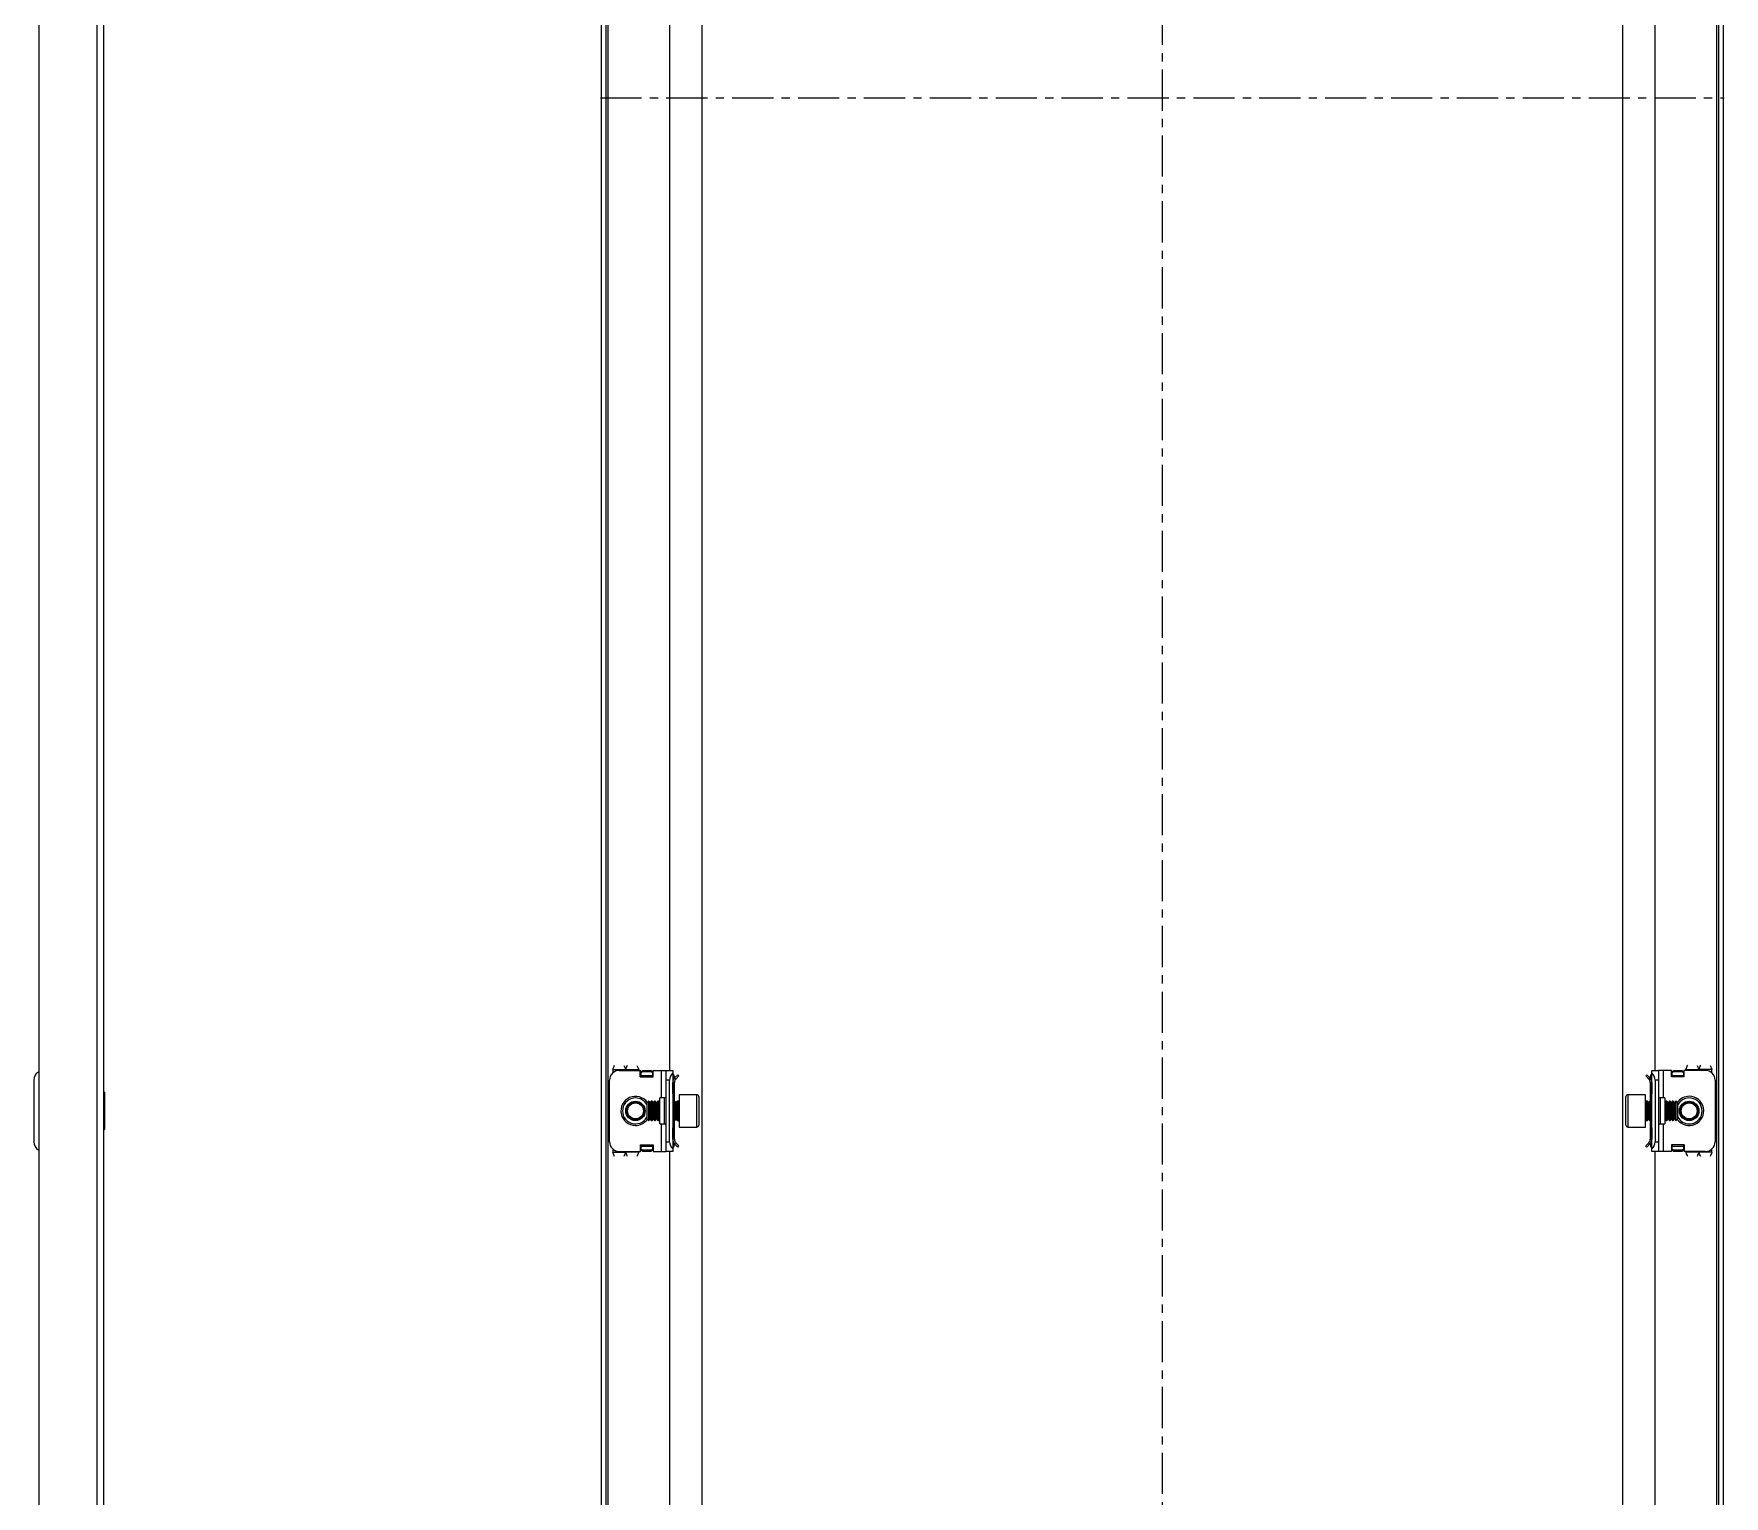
# Model space of a CAD drawing. Header units: millimetres. Extents: x 171 to 1290, y -693 to 1285.
# Drawn here: x 768 to 1290, y -142 to 309 of the extents above; entities that cross this region are included whole.
import ezdxf

# ---------------------------------------------------------------- set-up
doc = ezdxf.new("R2010")
doc.units = ezdxf.units.MM
doc.linetypes.add('CENTERX2', pattern=[20.32, 12.7, -2.54, 2.54, -2.54])
doc.layers.add('FORMAT', color=7, linetype='Continuous')

msp = doc.modelspace()

# ---------------------------------------------------------------- linework, layer by layer
at = {"color": 7, "linetype": 'Continuous', "lineweight": 25}
for p, q in [((769.88, 1170.09), (769.88, -590.91)), ((789.88, 1167.99), (789.88, -588.81)), ((943.44, -590.91), (943.44, 1170.09)), ((944.94, -590.91), (944.94, 1170.09)), ((1287.94, 1170.09), (1287.94, -590.91)), ((1289.44, 1170.09), (1289.44, -590.91)), ((974.44, 1139.09), (974.44, -559.91)), ((1258.44, -559.91), (1258.44, 1139.09)), ((964.44, 589.59), (964.44, -10.41)), ((1268.44, -10.41), (1268.44, 589.59)), ((946.94, -10.16), (946.94, -11.17)), ((948.94, -10.41), (955.44, -10.41)), ((954.94, -10.16), (954.94, -10.41)), ((955.44, -12.41), (955.44, -10.41)), ((959.44, -12.41), (959.44, -10.41)), ((959.44, -10.41), (961.94, -10.41)), ((961.94, -10.41), (963.44, -10.41)), ((963.44, -10.41), (965.44, -10.41)), ((963.44, -13.41), (963.44, -10.41)), ((965.44, -10.41), (965.44, -11.17)), ((1267.44, -10.41), (1269.44, -10.41)), ((1267.44, -11.17), (1267.44, -10.41)), ((1269.44, -10.41), (1269.44, -13.41)), ((1270.94, -10.41), (1269.44, -10.41)), ((1273.44, -10.41), (1270.94, -10.41)), ((1273.44, -12.41), (1273.44, -10.41)), ((1277.44, -12.41), (1277.44, -10.41)), ((1283.94, -10.41), (1277.44, -10.41)), ((1277.94, -10.41), (1277.94, -10.16)), ((1285.94, -11.17), (1285.94, -10.16)), ((768.38, -13.41), (768.38, -32.41)), ((945.94, -32.41), (945.94, -13.41)), ((955.64, -10.53), (955.44, -10.53)), ((955.44, -12.41), (959.44, -12.41)), ((955.64, -12.41), (955.64, -10.53)), ((955.69, -10.79), (956.19, -10.43)), ((956.19, -10.79), (955.69, -11.14)), ((955.69, -11.14), (955.69, -10.79)), ((955.69, -12.06), (955.69, -11.14)), ((955.69, -12.41), (955.69, -12.06)), ((956.19, -10.43), (956.19, -10.79)), ((956.19, -10.43), (958.69, -10.43)), ((956.19, -10.79), (958.69, -10.79)), ((958.69, -10.79), (958.69, -10.43)), ((958.69, -10.43), (959.19, -10.79)), ((959.19, -11.14), (958.69, -10.79)), ((959.19, -10.79), (959.19, -11.14)), ((959.19, -11.14), (959.19, -12.06)), ((959.19, -12.06), (959.19, -12.41)), ((963.44, -32.41), (963.44, -13.41)), ((964.44, -32.41), (964.44, -13.41)), ((965.44, -11.17), (965.44, -34.65)), ((965.44, -11.5), (965.65, -11.7)), ((965.94, -14.16), (965.44, -14.16)), ((965.44, -17.66), (965.44, -14.16)), ((965.94, -12.41), (965.94, -12.87)), ((965.94, -17.66), (965.94, -14.16)), ((966.02, -12.75), (967, -11.77)), ((966.38, -13.1), (966.02, -12.75)), ((966.38, -13.1), (967.35, -12.12)), ((967, -11.77), (967.35, -12.12)), ((1265.88, -11.77), (1265.52, -12.12)), ((1266.5, -13.1), (1265.52, -12.12)), ((1266.85, -12.75), (1265.88, -11.77)), ((1266.5, -13.1), (1266.85, -12.75)), ((1266.94, -12.41), (1266.94, -12.8)), ((1266.94, -14.16), (1267.44, -14.16)), ((1266.94, -14.16), (1266.94, -17.66)), ((1267.23, -11.7), (1267.44, -11.5)), ((1267.44, -34.65), (1267.44, -11.17)), ((1267.44, -14.16), (1267.44, -17.66)), ((1268.44, -13.41), (1268.44, -32.41)), ((1269.44, -13.41), (1269.44, -32.41)), ((1277.44, -12.41), (1273.44, -12.41)), ((1273.69, -10.79), (1274.19, -10.43)), ((1274.19, -10.79), (1273.69, -11.14)), ((1273.69, -11.14), (1273.69, -10.79)), ((1273.69, -12.06), (1273.69, -11.14)), ((1273.69, -12.41), (1273.69, -12.06)), ((1274.19, -10.43), (1274.19, -10.79)), ((1274.19, -10.43), (1276.69, -10.43)), ((1274.19, -10.79), (1276.69, -10.79)), ((1276.69, -10.79), (1276.69, -10.43)), ((1276.69, -10.43), (1277.19, -10.79)), ((1277.19, -11.14), (1276.69, -10.79)), ((1277.19, -10.79), (1277.19, -11.14)), ((1277.19, -11.14), (1277.19, -12.06)), ((1277.19, -12.06), (1277.19, -12.41)), ((1277.24, -10.53), (1277.24, -12.41)), ((1277.44, -10.53), (1277.24, -10.53)), ((1286.94, -13.41), (1286.94, -32.41)), ((790.13, -17.12), (789.88, -17.12)), ((790.13, -17.12), (790.13, -28.69)), ((957.99, -19.91), (957.44, -20.46)), ((957.44, -20.46), (957.44, -25.36)), ((958.05, -19.91), (957.99, -19.91)), ((957.99, -19.91), (957.99, -25.91)), ((958.44, -20.46), (958.05, -19.91)), ((958.05, -19.91), (958.05, -25.44)), ((958.83, -19.91), (958.44, -20.46)), ((958.44, -20.46), (958.44, -24.97)), ((959.05, -19.91), (958.83, -19.91)), ((958.83, -19.91), (958.83, -25.44)), ((959.44, -20.46), (959.05, -19.91)), ((959.05, -19.91), (959.05, -25.44)), ((959.83, -19.91), (959.44, -20.46)), ((959.44, -20.46), (959.44, -24.97)), ((960.05, -19.91), (959.83, -19.91)), ((959.83, -19.91), (959.83, -25.44)), ((960.44, -20.46), (960.05, -19.91)), ((960.05, -19.91), (960.05, -25.44)), ((960.83, -19.91), (960.44, -20.46)), ((960.44, -20.46), (960.44, -24.97)), ((961.05, -19.91), (960.83, -19.91)), ((960.83, -19.91), (960.83, -25.44)), ((961.44, -20.46), (961.05, -19.91)), ((961.05, -19.91), (961.05, -25.44)), ((962.94, -18.91), (961.44, -18.91)), ((961.44, -26.91), (961.44, -18.91)), ((965.94, -17.66), (965.44, -17.66)), ((965.83, -19.91), (965.44, -20.46)), ((966.05, -19.91), (965.83, -19.91)), ((965.83, -19.91), (965.83, -25.44)), ((965.94, -19.91), (965.94, -17.66)), ((966.44, -20.46), (966.05, -19.91)), ((966.05, -19.91), (966.05, -25.44)), ((966.83, -19.91), (966.44, -20.46)), ((966.44, -20.46), (966.44, -24.97)), ((967.19, -19.91), (966.83, -19.91)), ((966.83, -19.91), (966.83, -25.44)), ((972.84, -17.91), (967.44, -17.91)), ((967.44, -17.91), (967.44, -27.91)), ((973.44, -18.51), (973.44, -27.31)), ((1259.44, -20.54), (1259.44, -18.51)), ((1259.44, -27.31), (1259.44, -20.54)), ((1265.44, -17.91), (1260.04, -17.91)), ((1265.44, -20.22), (1265.44, -17.91)), ((1265.44, -27.91), (1265.44, -20.22)), ((1266.05, -19.91), (1265.69, -19.91)), ((1266.44, -20.46), (1266.05, -19.91)), ((1266.05, -25.44), (1266.05, -19.91)), ((1266.83, -19.91), (1266.44, -20.46)), ((1266.44, -24.97), (1266.44, -20.46)), ((1267.05, -19.91), (1266.83, -19.91)), ((1266.83, -25.44), (1266.83, -19.91)), ((1267.44, -17.66), (1266.94, -17.66)), ((1266.94, -17.66), (1266.94, -19.91)), ((1267.44, -20.46), (1267.05, -19.91)), ((1267.05, -25.44), (1267.05, -19.91)), ((1271.44, -18.91), (1269.94, -18.91)), ((1271.44, -18.91), (1271.44, -26.91)), ((1271.83, -19.91), (1271.44, -20.46)), ((1272.05, -19.91), (1271.83, -19.91)), ((1271.83, -25.44), (1271.83, -19.91)), ((1272.44, -20.46), (1272.05, -19.91)), ((1272.05, -25.44), (1272.05, -19.91)), ((1272.83, -19.91), (1272.44, -20.46)), ((1272.44, -24.97), (1272.44, -20.46)), ((1273.05, -19.91), (1272.83, -19.91)), ((1272.83, -25.44), (1272.83, -19.91)), ((1273.44, -20.46), (1273.05, -19.91)), ((1273.05, -25.44), (1273.05, -19.91)), ((1273.83, -19.91), (1273.44, -20.46)), ((1273.44, -24.97), (1273.44, -20.46)), ((1274.05, -19.91), (1273.83, -19.91)), ((1273.83, -25.44), (1273.83, -19.91)), ((1274.44, -20.46), (1274.05, -19.91)), ((1274.05, -25.44), (1274.05, -19.91)), ((1274.83, -19.91), (1274.44, -20.46)), ((1274.44, -24.97), (1274.44, -20.46)), ((1274.88, -19.91), (1274.83, -19.91)), ((1274.83, -25.44), (1274.83, -19.91)), ((1275.44, -20.46), (1274.88, -19.91)), ((1274.88, -21.29), (1274.88, -19.91)), ((1275.44, -21.59), (1275.44, -20.46)), ((957.44, -25.36), (957.99, -25.91)), ((957.99, -25.91), (958.05, -25.91)), ((958.05, -25.91), (958.44, -25.36)), ((958.05, -25.44), (958.05, -25.91)), ((958.44, -24.97), (958.44, -25.36)), ((958.44, -25.36), (958.83, -25.91)), ((958.83, -25.44), (958.83, -25.91)), ((958.83, -25.91), (959.05, -25.91)), ((959.05, -25.91), (959.44, -25.36)), ((959.05, -25.44), (959.05, -25.91)), ((959.44, -24.97), (959.44, -25.36)), ((959.44, -25.36), (959.83, -25.91)), ((959.83, -25.44), (959.83, -25.91)), ((959.83, -25.91), (960.05, -25.91)), ((960.05, -25.91), (960.44, -25.36)), ((960.05, -25.44), (960.05, -25.91)), ((960.44, -24.97), (960.44, -25.36)), ((960.44, -25.36), (960.83, -25.91)), ((960.83, -25.44), (960.83, -25.91)), ((960.83, -25.91), (961.05, -25.91)), ((961.05, -25.91), (961.44, -25.36)), ((961.05, -25.44), (961.05, -25.91)), ((965.44, -25.36), (965.83, -25.91)), ((965.83, -25.44), (965.83, -25.91)), ((965.83, -25.91), (966.05, -25.91)), ((965.94, -28.16), (965.94, -25.91)), ((966.05, -25.91), (966.44, -25.36)), ((966.05, -25.44), (966.05, -25.91)), ((966.44, -24.97), (966.44, -25.36)), ((966.44, -25.36), (966.83, -25.91)), ((966.83, -25.44), (966.83, -25.91)), ((966.83, -25.91), (967.19, -25.91)), ((1265.69, -25.91), (1266.05, -25.91)), ((1266.05, -25.91), (1266.44, -25.36)), ((1266.05, -25.91), (1266.05, -25.44)), ((1266.44, -25.36), (1266.44, -24.97)), ((1266.44, -25.36), (1266.83, -25.91)), ((1266.83, -25.91), (1266.83, -25.44)), ((1266.83, -25.91), (1267.05, -25.91)), ((1266.94, -25.91), (1266.94, -28.16)), ((1267.05, -25.91), (1267.44, -25.36)), ((1267.05, -25.91), (1267.05, -25.44)), ((1271.44, -25.36), (1271.83, -25.91)), ((1271.83, -25.91), (1271.83, -25.44)), ((1271.83, -25.91), (1272.05, -25.91)), ((1272.05, -25.91), (1272.44, -25.36)), ((1272.05, -25.91), (1272.05, -25.44)), ((1272.44, -25.36), (1272.44, -24.97)), ((1272.44, -25.36), (1272.83, -25.91)), ((1272.83, -25.91), (1272.83, -25.44)), ((1272.83, -25.91), (1273.05, -25.91)), ((1273.05, -25.91), (1273.44, -25.36)), ((1273.05, -25.91), (1273.05, -25.44)), ((1273.44, -25.36), (1273.44, -24.97)), ((1273.44, -25.36), (1273.83, -25.91)), ((1273.83, -25.91), (1273.83, -25.44)), ((1273.83, -25.91), (1274.05, -25.91)), ((1274.05, -25.91), (1274.44, -25.36)), ((1274.05, -25.91), (1274.05, -25.44)), ((1274.44, -25.36), (1274.44, -24.97)), ((1274.44, -25.36), (1274.83, -25.91)), ((1274.83, -25.91), (1274.83, -25.44)), ((1274.83, -25.91), (1274.88, -25.91)), ((1274.88, -25.91), (1274.88, -21.29)), ((1274.88, -25.91), (1275.44, -25.36)), ((1275.44, -25.36), (1275.44, -21.59)), ((789.88, -28.69), (790.13, -28.69)), ((961.44, -26.91), (962.94, -26.91)), ((965.44, -28.16), (965.94, -28.16)), ((965.44, -31.66), (965.44, -28.16)), ((965.94, -31.66), (965.94, -28.16)), ((967.44, -27.91), (972.84, -27.91)), ((1260.04, -27.91), (1265.44, -27.91)), ((1266.94, -28.16), (1267.44, -28.16)), ((1266.94, -28.16), (1266.94, -31.66)), ((1267.44, -28.16), (1267.44, -31.66)), ((1269.94, -26.91), (1271.44, -26.91)), ((946.94, -34.65), (946.94, -35.66)), ((948.94, -35.41), (955.44, -35.41)), ((954.94, -35.41), (954.94, -35.66)), ((955.44, -33.41), (955.44, -35.41)), ((955.44, -33.41), (959.44, -33.41)), ((955.44, -35.29), (955.64, -35.29)), ((955.64, -35.29), (955.64, -33.41)), ((955.69, -33.76), (955.69, -33.41)), ((955.69, -34.68), (955.69, -33.76)), ((955.69, -35.03), (955.69, -34.68)), ((955.69, -34.68), (956.19, -35.03)), ((956.19, -35.38), (955.69, -35.03)), ((956.19, -35.03), (956.19, -35.38)), ((958.69, -35.03), (956.19, -35.03)), ((958.69, -35.38), (956.19, -35.38)), ((958.69, -35.03), (959.19, -34.68)), ((958.69, -35.38), (958.69, -35.03)), ((959.19, -35.03), (958.69, -35.38)), ((959.19, -33.41), (959.19, -33.76)), ((959.19, -33.76), (959.19, -34.68)), ((959.19, -34.68), (959.19, -35.03)), ((959.44, -33.41), (959.44, -35.41)), ((959.44, -35.41), (961.94, -35.41)), ((961.94, -35.41), (963.44, -35.41)), ((963.44, -35.41), (963.44, -32.41)), ((965.44, -35.41), (963.44, -35.41)), ((964.44, -35.41), (964.44, -510.41)), ((965.94, -31.66), (965.44, -31.66)), ((965.65, -34.12), (965.44, -34.32)), ((965.44, -34.65), (965.44, -35.41)), ((965.94, -33.41), (965.94, -33.02)), ((966.38, -32.72), (966.02, -33.07)), ((966.02, -33.07), (967, -34.05)), ((966.38, -32.72), (967.35, -33.7)), ((967, -34.05), (967.35, -33.7)), ((1266.5, -32.72), (1265.52, -33.7)), ((1265.88, -34.05), (1265.52, -33.7)), ((1266.85, -33.07), (1265.88, -34.05)), ((1266.5, -32.72), (1266.85, -33.07)), ((1266.94, -31.66), (1267.44, -31.66)), ((1266.94, -33.41), (1266.94, -32.95)), ((1267.44, -34.32), (1267.23, -34.12)), ((1267.44, -35.41), (1267.44, -34.65)), ((1269.44, -35.41), (1267.44, -35.41)), ((1268.44, -510.41), (1268.44, -35.41)), ((1269.44, -32.41), (1269.44, -35.41)), ((1270.94, -35.41), (1269.44, -35.41)), ((1273.44, -35.41), (1270.94, -35.41)), ((1277.44, -33.41), (1273.44, -33.41)), ((1273.44, -33.41), (1273.44, -35.41)), ((1273.69, -33.76), (1273.69, -33.41)), ((1273.69, -34.68), (1273.69, -33.76)), ((1273.69, -34.68), (1274.19, -35.03)), ((1273.69, -35.03), (1273.69, -34.68)), ((1274.19, -35.38), (1273.69, -35.03)), ((1276.69, -35.03), (1274.19, -35.03)), ((1274.19, -35.03), (1274.19, -35.38)), ((1276.69, -35.38), (1274.19, -35.38)), ((1276.69, -35.03), (1277.19, -34.68)), ((1276.69, -35.38), (1276.69, -35.03)), ((1277.19, -35.03), (1276.69, -35.38)), ((1277.19, -33.41), (1277.19, -33.76)), ((1277.19, -33.76), (1277.19, -34.68)), ((1277.19, -34.68), (1277.19, -35.03)), ((1277.24, -33.41), (1277.24, -35.29)), ((1277.24, -35.29), (1277.44, -35.29)), ((1277.44, -33.41), (1277.44, -35.41)), ((1283.94, -35.41), (1277.44, -35.41)), ((1277.94, -35.66), (1277.94, -35.41)), ((1285.94, -35.66), (1285.94, -34.65))]:
    msp.add_line(p, q, dxfattribs=at)
at = {"color": 8, "linetype": 'Continuous', "lineweight": 18}
for p, q in [((787.78, 1170.09), (787.78, -590.91)), ((945.54, -588.81), (945.54, 1167.99)), ((1287.34, 1167.99), (1287.34, -588.81)), ((946.94, -10.16), (950.94, -10.16)), ((950.94, -10.16), (954.94, -10.16)), ((961.94, -18.91), (961.94, -10.41)), ((1270.94, -10.41), (1270.94, -18.91)), ((1277.94, -10.16), (1281.94, -10.16)), ((1285.94, -10.16), (1281.94, -10.16)), ((959.19, -12.06), (955.69, -12.06)), ((964.44, -13.41), (963.44, -13.41)), ((965.44, -11.91), (965.65, -11.7)), ((965.44, -12.41), (965.94, -12.41)), ((1267.44, -12.41), (1266.94, -12.41)), ((1267.44, -11.91), (1267.23, -11.7)), ((1269.44, -13.41), (1268.44, -13.41)), ((1277.19, -12.06), (1273.69, -12.06)), ((962.94, -26.91), (962.94, -18.91)), ((967.19, -21.29), (967.19, -19.91)), ((972.84, -27.91), (972.84, -17.91)), ((1260.04, -17.91), (1260.04, -20.22)), ((1260.04, -20.22), (1260.04, -27.91)), ((1265.69, -19.91), (1265.69, -25.91)), ((1269.94, -18.91), (1269.94, -26.91)), ((967.19, -25.91), (967.19, -21.29)), ((961.94, -35.41), (961.94, -26.91)), ((1270.94, -26.91), (1270.94, -35.41)), ((946.94, -35.66), (950.94, -35.66)), ((954.94, -35.66), (950.94, -35.66)), ((955.69, -33.76), (959.19, -33.76)), ((963.44, -32.41), (964.44, -32.41)), ((965.44, -33.41), (965.94, -33.41)), ((965.44, -33.91), (965.65, -34.12)), ((1267.44, -33.41), (1266.94, -33.41)), ((1267.44, -33.91), (1267.23, -34.12)), ((1268.44, -32.41), (1269.44, -32.41)), ((1273.69, -33.76), (1277.19, -33.76)), ((1281.94, -35.66), (1277.94, -35.66)), ((1285.94, -35.66), (1281.94, -35.66))]:
    msp.add_line(p, q, dxfattribs=at)
at = {"color": 7, "linetype": 'Continuous', "lineweight": 25}
for centre, radius in [((953.94, -22.91), 3), ((953.94, -22.91), 2.76), ((953.94, -22.91), 2.45), ((1278.94, -22.91), 3), ((1278.94, -22.91), 2.76), ((1278.94, -22.91), 2.45)]:
    msp.add_circle(centre, radius, dxfattribs=at)
for centre, radius, start, end in [((948.94, -13.41), 3, 90, 180), ((1283.94, -13.41), 3, 360, 90), ((771.38, -13.41), 3, 120, 180), ((967.44, -13.41), 3, 131.8103, 180), ((964.94, -12.41), 1, 360, 45), ((1267.94, -12.41), 1, 135, 180), ((1265.44, -13.41), 3, 360, 48.1897), ((953.94, -22.91), 4, 90, 331.045), ((953.94, -22.91), 4, 28.955, 90), ((962.94, -18.41), 0.5, 270, 0), ((967.19, -19.66), 0.25, 270, 0), ((972.84, -18.51), 0.6, 0, 90), ((1260.04, -18.51), 0.6, 90, 180), ((1265.69, -19.66), 0.25, 180, 270), ((1269.94, -18.41), 0.5, 180, 270), ((1278.94, -22.91), 4, 270, 151.045), ((967.19, -26.16), 0.25, 360, 90), ((1265.69, -26.16), 0.25, 90, 180), ((1278.94, -22.91), 4, 208.955, 270), ((962.94, -27.41), 0.5, 360, 90), ((972.84, -27.31), 0.6, 270, 360), ((1260.04, -27.31), 0.6, 180, 270), ((1269.94, -27.41), 0.5, 90, 180), ((771.38, -32.41), 3, 180, 240), ((948.94, -32.41), 3, 180, 270), ((967.44, -32.41), 3, 180, 228.1897), ((964.94, -33.41), 1, 315, 360), ((1267.94, -33.41), 1, 180, 225), ((1265.44, -32.41), 3, 311.8103, 360), ((1283.94, -32.41), 3, 270, 360)]:
    msp.add_arc(centre, radius, start, end, dxfattribs=at)
at = {"color": 8, "linetype": 'Continuous', "lineweight": 18}
for centre, start, end in [((953.94, -22.91), 35.4622, 270), ((1278.94, -22.91), 215.4622, 90), ((1278.94, -22.91), 90, 144.5378), ((953.94, -22.91), 270, 324.5378)]:
    msp.add_arc(centre, 4.5, start, end, dxfattribs=at)
at = {"color": 7, "linetype": 'Continuous', "lineweight": 25}
for points, knots in [([(946.94, -10.16), (947.03, -9.92), (947.22, -9.43), (947.42, -9.03), (947.51, -8.84)], [0, 0, 0, 0, 0.502065, 1, 1, 1, 1]), ([(950.37, -8.85), (950.45, -9), (950.62, -9.35), (950.81, -9.84), (950.92, -10.12), (950.94, -10.16)], [0, 0, 0, 0, 0.415483, 0.917152, 1, 1, 1, 1]), ([(950.94, -10.16), (951.03, -9.92), (951.22, -9.43), (951.42, -9.03), (951.51, -8.84)], [0, 0, 0, 0, 0.502065, 1, 1, 1, 1]), ([(954.37, -8.85), (954.45, -9), (954.62, -9.35), (954.81, -9.84), (954.92, -10.12), (954.94, -10.16)], [0, 0, 0, 0, 0.4154826, 0.9171518, 1, 1, 1, 1]), ([(1277.94, -10.16), (1278.03, -9.92), (1278.22, -9.43), (1278.42, -9.03), (1278.51, -8.84)], [0, 0, 0, 0, 0.502065, 1, 1, 1, 1]), ([(1281.37, -8.85), (1281.45, -9), (1281.62, -9.35), (1281.81, -9.84), (1281.92, -10.12), (1281.94, -10.16)], [0, 0, 0, 0, 0.415483, 0.917152, 1, 1, 1, 1]), ([(1281.94, -10.16), (1282.03, -9.92), (1282.22, -9.43), (1282.42, -9.03), (1282.51, -8.84)], [0, 0, 0, 0, 0.502065, 1, 1, 1, 1]), ([(1285.37, -8.85), (1285.45, -9), (1285.62, -9.35), (1285.81, -9.84), (1285.92, -10.12), (1285.94, -10.16)], [0, 0, 0, 0, 0.4154826, 0.9171518, 1, 1, 1, 1]), ([(966.02, -12.75), (965.87, -12.93), (965.57, -13.31), (965.44, -13.84), (965.44, -14.12), (965.44, -14.16)], [0, 0, 0, 0, 0.461863, 0.923726, 1, 1, 1, 1]), ([(966.38, -13.1), (966.26, -13.25), (966.08, -13.48), (965.96, -13.86), (965.94, -14.06), (965.94, -14.16)], [0, 0, 0, 0, 0.485042, 0.738404, 1, 1, 1, 1]), ([(1266.94, -14.16), (1266.92, -13.97), (1266.89, -13.68), (1266.7, -13.33), (1266.57, -13.18), (1266.5, -13.1)], [0, 0, 0, 0, 0.485042, 0.738404, 1, 1, 1, 1]), ([(1267.44, -14.16), (1267.41, -13.92), (1267.36, -13.43), (1267.07, -12.98), (1266.88, -12.77), (1266.85, -12.75)], [0, 0, 0, 0, 0.461863, 0.923726, 1, 1, 1, 1]), ([(947.51, -36.97), (947.43, -36.81), (947.26, -36.47), (947.07, -35.98), (946.95, -35.7), (946.94, -35.66)], [0, 0, 0, 0, 0.415483, 0.917152, 1, 1, 1, 1]), ([(950.94, -35.66), (950.84, -35.9), (950.65, -36.39), (950.46, -36.79), (950.37, -36.98)], [0, 0, 0, 0, 0.502065, 1, 1, 1, 1]), ([(951.51, -36.97), (951.43, -36.81), (951.26, -36.47), (951.07, -35.98), (950.95, -35.7), (950.94, -35.66)], [0, 0, 0, 0, 0.415483, 0.917152, 1, 1, 1, 1]), ([(954.94, -35.66), (954.84, -35.9), (954.65, -36.39), (954.46, -36.79), (954.37, -36.98)], [0, 0, 0, 0, 0.502065, 1, 1, 1, 1]), ([(965.44, -31.66), (965.46, -31.9), (965.52, -32.38), (965.8, -32.84), (966, -33.05), (966.02, -33.07)], [0, 0, 0, 0, 0.461863, 0.923726, 1, 1, 1, 1]), ([(965.94, -31.66), (965.96, -31.85), (965.99, -32.14), (966.18, -32.49), (966.31, -32.64), (966.38, -32.72)], [0, 0, 0, 0, 0.485042, 0.738404, 1, 1, 1, 1]), ([(1266.5, -32.72), (1266.62, -32.57), (1266.8, -32.34), (1266.92, -31.96), (1266.93, -31.76), (1266.94, -31.66)], [0, 0, 0, 0, 0.485042, 0.738404, 1, 1, 1, 1]), ([(1266.85, -33.07), (1267.01, -32.89), (1267.31, -32.51), (1267.43, -31.98), (1267.44, -31.7), (1267.44, -31.66)], [0, 0, 0, 0, 0.461863, 0.923726, 1, 1, 1, 1]), ([(1278.51, -36.97), (1278.43, -36.81), (1278.26, -36.47), (1278.07, -35.98), (1277.95, -35.7), (1277.94, -35.66)], [0, 0, 0, 0, 0.415483, 0.917152, 1, 1, 1, 1]), ([(1281.94, -35.66), (1281.84, -35.9), (1281.65, -36.39), (1281.46, -36.79), (1281.37, -36.98)], [0, 0, 0, 0, 0.502065, 1, 1, 1, 1]), ([(1282.51, -36.97), (1282.43, -36.81), (1282.26, -36.47), (1282.07, -35.98), (1281.95, -35.7), (1281.94, -35.66)], [0, 0, 0, 0, 0.415483, 0.917152, 1, 1, 1, 1]), ([(1285.94, -35.66), (1285.84, -35.9), (1285.65, -36.39), (1285.46, -36.79), (1285.37, -36.98)], [0, 0, 0, 0, 0.502065, 1, 1, 1, 1])]:
    msp.add_open_spline(points, degree=3, knots=knots, dxfattribs=at)
at = {"layer": 'FORMAT', "linetype": 'CENTERX2', "lineweight": 18}
for p, q in [((1116.44, 1172.09), (1116.44, -592.91)), ((943.14, 289.59), (1289.74, 289.59))]:
    msp.add_line(p, q, dxfattribs=at)

doc.saveas('drawing.dxf')
